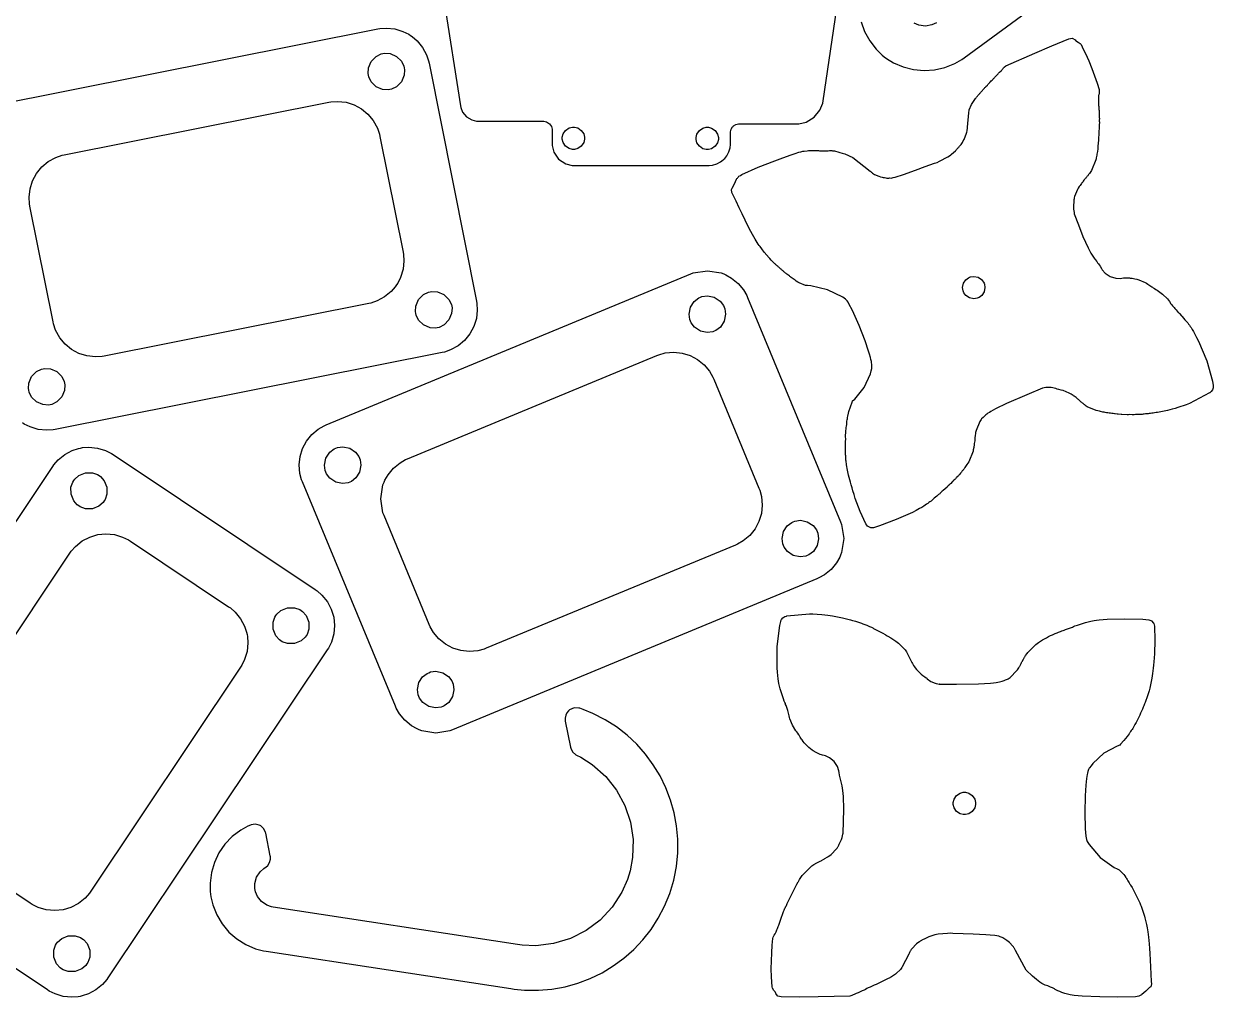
# Model space of a CAD drawing. Extents: x 0 to 47.2, y 0 to 95.3.
# Drawn here: x 33.25 to 46.58, y 0.01 to 10.93 of the extents above; entities that cross this region are included whole.
import ezdxf

# ---------------------------------------------------------------- set-up
doc = ezdxf.new("R2010")
doc.units = 0
doc.layers.get('0').update_dxf_attribs({"linetype": 'CONTINUOUS'})

msp = doc.modelspace()

# ---------------------------------------------------------------- linework, layer by layer
at = {"color": 0}
for points in [[(37.5978, 13.5104), (38.1464, 10.0068), (38.149, 9.98947), (38.1699, 9.93935), (38.2139, 9.88579), (38.2736, 9.85047), (38.3264, 9.83772), (38.344, 9.83772), (38.344, 9.83772), (39.0728, 9.83772), (39.0825, 9.83772), (39.1117, 9.82992), (39.1435, 9.80849), (39.165, 9.77669), (39.1729, 9.7475), (39.1729, 9.73774), (39.1729, 9.58772), (39.1729, 9.56342), (39.1925, 9.49046), (39.246, 9.41097), (39.3256, 9.35742), (39.3985, 9.33772), (39.4229, 9.33772), (40.9229, 9.33772), (40.935, 9.33772), (40.9718, 9.34261), (41.0185, 9.35678), (41.0615, 9.37978), (41.091, 9.40235), (41.0996, 9.41097), (41.1082, 9.41965), (41.1308, 9.44906), (41.1538, 9.49208), (41.1679, 9.53874), (41.1729, 9.57553), (41.1729, 9.58772), (41.1729, 9.70736), (41.1729, 9.71696), (41.1804, 9.74567), (41.1974, 9.77339), (41.2021, 9.77806), (41.2068, 9.78276), (41.2346, 9.79975), (41.2632, 9.80735), (41.2728, 9.80735), (41.9138, 9.80735), (41.9403, 9.80735), (42.0199, 9.82671), (42.1099, 9.88032), (42.176, 9.96149), (42.2067, 10.0374), (42.2106, 10.0636), (42.7193, 13.5148)], [(42.6365, 10.9524), (42.6761, 10.8412), (42.7332, 10.7371), (42.8071, 10.6425), (42.8732, 10.5783), (42.8974, 10.5596), (42.9214, 10.5408), (43, 10.4926), (43.1099, 10.4442), (43.2247, 10.4146), (43.3422, 10.4036), (43.46, 10.4114), (43.5757, 10.4379), (43.6869, 10.4833), (43.7667, 10.5294), (43.7912, 10.5475), (46.0254, 12.1894)], [(43.4804, 10.9395), (43.4293, 10.9161), (43.3578, 10.9036), (43.2857, 10.9129), (43.2336, 10.934)], [(32.8811, 10.0085), (37.22, 10.8716), (37.2435, 10.8763), (37.3157, 10.881), (37.4104, 10.8716), (37.5015, 10.844), (37.5665, 10.812), (37.5864, 10.7987), (37.6062, 10.7855), (37.6607, 10.7377), (37.721, 10.6641), (37.766, 10.5801), (37.7892, 10.5117), (37.7939, 10.4882), (38.3253, 7.81651), (38.3301, 7.79243), (38.3347, 7.71815), (38.3247, 7.62272), (38.2968, 7.53267), (38.2524, 7.45019), (38.1932, 7.37765), (38.1207, 7.31739), (38.0364, 7.2716), (37.966, 7.2475), (37.9419, 7.24268), (37.9419, 7.24268), (33.6029, 6.37961), (33.5794, 6.37494), (33.5072, 6.37022), (33.4125, 6.37961), (33.3214, 6.40722), (33.2564, 6.43924), (33.2367, 6.45247)], [(31.1182, 2.28472), (33.5761, 5.96311), (33.5893, 5.98301), (33.6371, 6.03743), (33.7107, 6.09782), (33.7946, 6.14274), (33.8631, 6.16601), (33.8867, 6.17063), (33.91, 6.17529), (33.9822, 6.18001), (34.0769, 6.17063), (34.1682, 6.14307), (34.2331, 6.11106), (34.2529, 6.09776), (36.5179, 4.58436), (36.5382, 4.57075), (36.594, 4.52154), (36.6544, 4.447), (36.6985, 4.36356), (36.7254, 4.27387), (36.7347, 4.18072), (36.7261, 4.08681), (36.6989, 3.99479), (36.6661, 3.92796), (36.6525, 3.9075), (36.6525, 3.9075), (34.1947, 0.22911), (34.1814, 0.20926), (34.1336, 0.15484), (34.06, 0.09446), (33.976, 0.04953), (33.9075, 0.02626), (33.8842, 0.02159), (33.8606, 0.01693), (33.7885, 0.01221), (33.6937, 0.02159), (33.6025, 0.04921), (33.5376, 0.08122), (33.5178, 0.09446), (31.2528, 1.60781)], [(32.0892, 2.47781), (33.7692, 4.99219), (33.7828, 5.01264), (33.8321, 5.06847), (33.9065, 5.12885), (33.99, 5.17279), (34.0797, 5.19976), (34.1729, 5.20915), (34.2668, 5.20053), (34.3588, 5.17329), (34.4256, 5.14051), (34.4461, 5.12685), (35.5469, 4.39128), (35.5668, 4.37804), (35.6211, 4.33029), (35.6815, 4.25662), (35.7264, 4.17269), (35.7497, 4.10422), (35.7544, 4.08074), (35.759, 4.05729), (35.7638, 3.98508), (35.7544, 3.89031), (35.7268, 3.79921), (35.6949, 3.73426), (35.6815, 3.71436), (34.0015, 1.20003), (33.9879, 1.17963), (33.9386, 1.12381), (33.864, 1.06342), (33.7806, 1.01948), (33.691, 0.99251), (33.5978, 0.98313), (33.5039, 0.99175), (33.4119, 1.01899), (33.345, 1.05176), (33.3247, 1.06538), (32.2238, 1.80094)]]:
    msp.add_lwpolyline(points, dxfattribs=at)
for points in [[(44.6714, 6.84212), (44.4942, 6.76878), (44.2669, 6.67057), (44.1443, 6.61165), (44.1179, 6.59657), (44.0914, 6.58154), (44.0754, 6.57086), (44.0594, 6.56017), (44.0469, 6.55089), (44.0344, 6.54161), (44.0164, 6.52599), (44.011, 6.51964), (44.0054, 6.51324), (43.9874, 6.49761), (43.9826, 6.49154), (43.9743, 6.47993), (43.9676, 6.46903), (43.9262, 6.36908), (43.9232, 6.35672), (43.9206, 6.34337), (43.9179, 6.33003), (43.9157, 6.31592), (43.9147, 6.30826), (43.9142, 6.29986), (43.9135, 6.29139), (43.9111, 6.25776), (43.9103, 6.25011), (43.9056, 6.2219), (43.9046, 6.21425), (43.9035, 6.19743), (43.9025, 6.18978), (43.9003, 6.17567), (43.8949, 6.14899), (43.8919, 6.13656), (43.8431, 6.01719), (43.8336, 6.00108), (43.8235, 5.9846), (43.8165, 5.97353), (43.8089, 5.96224), (43.8014, 5.95096), (43.7931, 5.93929), (43.7882, 5.93326), (43.7828, 5.92686), (43.7772, 5.92051), (43.7717, 5.91411), (43.7661, 5.90776), (43.7614, 5.90169), (43.7531, 5.89008), (43.7447, 5.87847), (43.74, 5.8724), (43.7344, 5.86604), (43.7289, 5.85965), (43.7108, 5.84403), (43.7054, 5.83768), (43.6999, 5.83128), (43.6943, 5.82493), (43.6888, 5.81853), (43.6707, 5.8029), (43.6651, 5.79656), (43.6597, 5.79015), (43.6417, 5.77453), (43.6361, 5.76818), (43.6306, 5.76178), (43.6126, 5.74615), (43.6071, 5.73975), (43.6015, 5.7334), (43.5565, 5.69433), (43.5474, 5.68647), (43.5294, 5.67085), (43.5239, 5.6645), (43.5183, 5.6581), (43.5058, 5.64887), (43.4933, 5.6396), (43.4843, 5.63178), (43.4574, 5.60835), (43.4483, 5.60047), (43.4213, 5.57704), (43.4087, 5.56782), (43.3963, 5.55854), (43.3837, 5.54926), (43.3713, 5.53999), (43.3553, 5.52929), (43.3393, 5.51861), (43.3164, 5.50499), (43.2935, 5.49143), (43.2529, 5.4706), (43.2126, 5.44982), (43.0293, 5.36979), (42.8432, 5.29676), (42.8103, 5.28722), (42.7775, 5.27772), (42.7657, 5.27692), (42.7538, 5.27604), (42.7468, 5.27729), (42.715, 5.29047), (42.7093, 5.29443), (42.7001, 5.30692), (42.6908, 5.31939), (42.6282, 5.46089), (42.5724, 5.60525), (42.5586, 5.64849), (42.5447, 5.69179), (42.5353, 5.72461), (42.5257, 5.75743), (42.5176, 5.78674), (42.5096, 5.81608), (42.5029, 5.8419), (42.4964, 5.86778), (42.4926, 5.88661), (42.4814, 5.94325), (42.4776, 5.96213), (42.474, 5.98101), (42.4717, 5.99636), (42.4693, 6.01178), (42.4685, 6.02365), (42.4676, 6.0356), (42.4668, 6.04747), (42.466, 6.05935), (42.4651, 6.07129), (42.4643, 6.08317), (42.4635, 6.09506), (42.4626, 6.10699), (42.4637, 6.12381), (42.4629, 6.13569), (42.4621, 6.14763), (42.4633, 6.16444), (42.4625, 6.17632), (42.4615, 6.18826), (42.4628, 6.20508), (42.4619, 6.21696), (42.4611, 6.22885), (42.4617, 6.23731), (42.4647, 6.27935), (42.4639, 6.29124), (42.4631, 6.30317), (42.4665, 6.35363), (42.4672, 6.36208), (42.469, 6.38732), (42.4699, 6.39497), (42.4746, 6.42318), (42.4754, 6.43083), (42.4779, 6.46446), (42.4787, 6.47211), (42.4811, 6.48628), (42.4838, 6.49962), (42.4864, 6.51297), (42.4887, 6.52707), (42.4896, 6.53472), (42.4908, 6.54172), (42.4949, 6.56142), (42.4997, 6.57943), (42.5186, 6.63243), (42.5372, 6.68608), (42.5401, 6.69857), (42.5658, 6.72065), (42.671, 6.85129), (42.7411, 7.00347), (42.7494, 7.03635), (42.7564, 7.06369), (42.7578, 7.07047), (42.7589, 7.08729), (42.7581, 7.09918), (42.7572, 7.11111), (42.755, 7.12646), (42.7526, 7.14188), (42.7475, 7.16422), (42.7424, 7.18658), (42.7314, 7.22288), (42.7204, 7.25917), (42.6811, 7.37364), (42.6139, 7.54585), (42.5397, 7.71522), (42.501, 7.78901), (42.4903, 7.80501), (42.4796, 7.82096), (42.4717, 7.82997), (42.4639, 7.83903), (42.4325, 7.86143), (42.261, 7.94547), (42.0751, 7.99013), (42.0367, 7.99283), (42.0199, 7.99403), (42.0132, 7.99533), (41.9424, 8.02349), (41.9262, 8.03282), (41.9094, 8.04383), (41.9036, 8.04796), (41.8976, 8.05274), (41.886, 8.06108), (41.8747, 8.06862), (41.8633, 8.07622), (41.8517, 8.08453), (41.8457, 8.08931), (41.8393, 8.09483), (41.8329, 8.10037), (41.8269, 8.10514), (41.8153, 8.11344), (41.8036, 8.12181), (41.7976, 8.12657), (41.7912, 8.13211), (41.7849, 8.13758), (41.7785, 8.14312), (41.7721, 8.14865), (41.7657, 8.15419), (41.7593, 8.15972), (41.7529, 8.16525), (41.7465, 8.17079), (41.7403, 8.17632), (41.7339, 8.18186), (41.7275, 8.18733), (41.7211, 8.19288), (41.7147, 8.1984), (41.7083, 8.20394), (41.7019, 8.20947), (41.6956, 8.215), (41.6893, 8.22054), (41.6828, 8.22607), (41.6765, 8.23156), (41.6701, 8.23708), (41.6638, 8.24262), (41.6574, 8.24815), (41.6496, 8.25717), (41.6417, 8.26617), (41.6354, 8.27171), (41.629, 8.27724), (41.6133, 8.29525), (41.6056, 8.30431), (41.5508, 8.36735), (41.5415, 8.37989), (41.5322, 8.39236), (41.5231, 8.40489), (41.5044, 8.42985), (41.4953, 8.44239), (41.4846, 8.45833), (41.4739, 8.47433), (41.4496, 8.51329), (41.4194, 8.56614), (41.4015, 8.59956), (41.3836, 8.63297), (41.3362, 8.72771), (41.3039, 8.79596), (41.2715, 8.86426), (41.2363, 8.93946), (41.201, 9.01471), (41.1881, 9.03608), (41.1836, 9.07101), (41.1924, 9.08469), (41.2164, 9.13542), (41.2418, 9.18685), (41.2458, 9.19254), (41.2513, 9.19889), (41.2568, 9.20529), (41.2624, 9.21164), (41.2679, 9.21804), (41.2839, 9.22874), (41.2999, 9.23942), (41.4832, 9.31944), (41.6693, 9.39247), (41.7614, 9.42654), (41.8535, 9.46056), (41.8968, 9.47444), (41.94, 9.48828), (41.9624, 9.49343), (41.9847, 9.49864), (42.0001, 9.50092), (42.031, 9.50549), (42.0463, 9.50776), (42.0582, 9.50862), (42.0701, 9.5095), (42.0785, 9.5089), (42.0869, 9.50825), (42.1037, 9.50706), (42.1157, 9.50792), (42.1275, 9.50879), (42.1613, 9.5064), (42.1696, 9.50581), (42.1781, 9.50515), (42.1949, 9.50396), (42.2068, 9.50483), (42.2188, 9.50569), (42.2524, 9.50331), (42.2678, 9.50558), (42.2831, 9.50786), (42.2999, 9.50667), (42.3083, 9.50608), (42.3168, 9.50549), (42.3244, 9.50456), (42.3386, 9.50222), (42.3513, 9.49929), (42.375, 9.49289), (42.3982, 9.48611), (42.4264, 9.47737), (42.4543, 9.46853), (42.5436, 9.43093), (42.7386, 9.27587), (42.745, 9.27035), (42.7513, 9.26486), (42.7576, 9.25933), (42.7638, 9.25456), (42.7753, 9.24621), (42.7863, 9.23953), (42.8362, 9.21832), (42.8542, 9.21354), (42.8732, 9.20915), (42.8858, 9.20622), (42.8992, 9.20356), (42.9125, 9.20096), (42.9267, 9.19863), (42.9343, 9.19769), (42.9462, 9.19857), (42.9581, 9.19937), (42.975, 9.19819), (42.9972, 9.2034), (43.0196, 9.20856), (43.1132, 9.23915), (43.2485, 9.287), (43.3544, 9.32682), (43.4606, 9.36669), (43.4899, 9.37472), (43.5162, 9.38976), (43.611, 9.43718), (43.6269, 9.44786), (43.6429, 9.45861), (43.6521, 9.46642), (43.6971, 9.50549), (43.7026, 9.51187), (43.7081, 9.51824), (43.7136, 9.52463), (43.7247, 9.53733), (43.7301, 9.54372), (43.7357, 9.55007), (43.7413, 9.55647), (43.7468, 9.56282), (43.7524, 9.56922), (43.7571, 9.57525), (43.7654, 9.58692), (43.7724, 9.59793), (43.7826, 9.61442), (43.7919, 9.63053), (43.8204, 9.70057), (43.8235, 9.713), (43.8258, 9.72715), (43.8267, 9.73475), (43.8272, 9.74322), (43.8279, 9.75163), (43.8292, 9.76844), (43.8439, 9.92974), (43.8449, 9.93739), (43.8472, 9.95156), (43.8501, 9.96397), (43.8753, 10.0244), (43.8819, 10.0353), (43.8894, 10.0467), (43.8971, 10.0579), (43.9046, 10.0692), (43.9122, 10.0806), (43.9206, 10.0922), (43.9253, 10.0982), (43.9308, 10.1046), (43.9362, 10.1109), (43.9418, 10.1173), (43.9474, 10.1237), (43.9529, 10.1301), (43.9585, 10.1364), (43.9639, 10.1428), (43.9694, 10.1492), (43.975, 10.1556), (43.9806, 10.1619), (43.9861, 10.1683), (43.9971, 10.181), (44.0026, 10.1874), (44.0082, 10.1938), (44.0136, 10.2002), (44.0192, 10.2065), (44.0247, 10.2129), (44.0303, 10.2193), (44.0358, 10.2257), (44.0539, 10.2413), (44.0593, 10.2477), (44.0649, 10.2541), (44.0704, 10.2604), (44.076, 10.2668), (44.0815, 10.2732), (44.0869, 10.2796), (44.096, 10.2874), (44.105, 10.2952), (44.1106, 10.3015), (44.1161, 10.3079), (44.1215, 10.3143), (44.1271, 10.3207), (44.1326, 10.327), (44.1382, 10.3334), (44.1563, 10.3491), (44.1617, 10.3554), (44.1672, 10.3618), (44.1728, 10.3682), (44.1783, 10.3746), (44.1839, 10.3809), (44.1894, 10.3873), (44.2074, 10.4029), (44.2129, 10.4093), (44.2185, 10.4157), (44.224, 10.422), (44.2294, 10.4284), (44.235, 10.4348), (44.2406, 10.4412), (44.2586, 10.4568), (44.5833, 10.5995), (44.7736, 10.6824), (44.9668, 10.7583), (44.9857, 10.762), (45.0044, 10.7658), (45.0114, 10.7646), (45.0363, 10.7485), (45.0449, 10.7376), (45.0506, 10.7335), (45.071, 10.7238), (45.0942, 10.7073), (45.1028, 10.6962), (45.1279, 10.6454), (45.1531, 10.5946), (45.1913, 10.5123), (45.2224, 10.4273), (45.2521, 10.3456), (45.2818, 10.264), (45.3038, 10.1914), (45.3054, 10.1774), (45.3042, 10.1508), (45.3001, 10.1311), (45.2989, 10.1241), (45.2978, 10.1073), (45.2986, 10.0953), (45.2994, 10.0834), (45.2982, 10.0666), (45.299, 10.0547), (45.2999, 10.0428), (45.2988, 10.026), (45.2996, 10.0141), (45.3004, 10.0022), (45.3012, 9.99029), (45.3021, 9.97835), (45.3029, 9.96647), (45.3038, 9.95458), (45.3046, 9.94265), (45.3056, 9.93078), (45.3043, 9.91396), (45.3051, 9.90201), (45.306, 9.89014), (45.3068, 9.87825), (45.3076, 9.86632), (45.3065, 9.8495), (45.3074, 9.83763), (45.3082, 9.82568), (45.3058, 9.79204), (45.3067, 9.78017), (45.3075, 9.76824), (45.3033, 9.70936), (45.3026, 9.7009), (45.2979, 9.63362), (45.2974, 9.62517), (45.2925, 9.55789), (45.2919, 9.54943), (45.2907, 9.53261), (45.2899, 9.52496), (45.2851, 9.49675), (45.2833, 9.48144), (45.281, 9.46733), (45.2783, 9.454), (45.2731, 9.42731), (45.2704, 9.41396), (45.2674, 9.40153), (45.2179, 9.2819), (45.2112, 9.271), (45.2036, 9.25971), (45.1961, 9.24843), (45.1878, 9.23676), (45.1831, 9.23074), (45.1775, 9.22433), (45.1719, 9.21799), (45.1664, 9.21158), (45.1608, 9.20524), (45.1554, 9.19883), (45.1499, 9.19249), (45.1443, 9.18608), (45.1388, 9.17974), (45.134, 9.17367), (45.1257, 9.16206), (45.1174, 9.15044), (45.1126, 9.14438), (45.1078, 9.13835), (45.0994, 9.12674), (45.0911, 9.11507), (45.0864, 9.10906), (45.0822, 9.10325), (45.0712, 9.08643), (45.0619, 9.07032), (45.0293, 8.9904), (45.0262, 8.97797), (45.024, 8.96386), (45.0231, 8.95622), (45.0214, 8.93099), (45.0207, 8.92258), (45.0201, 8.91417), (45.0194, 8.90571), (45.0171, 8.87207), (45.0179, 8.86019), (45.0189, 8.84825), (45.0225, 8.82938), (45.0262, 8.81054), (45.0271, 8.79861), (45.0742, 8.67518), (45.124, 8.54476), (45.181, 8.41726), (45.214, 8.35736), (45.2275, 8.33442), (45.2411, 8.31147), (45.2504, 8.29899), (45.2597, 8.28646), (45.2782, 8.2615), (45.2875, 8.24897), (45.2967, 8.23649), (45.306, 8.22396), (45.3153, 8.21149), (45.3303, 8.18506), (45.3386, 8.17046), (45.3725, 8.13178), (45.4276, 8.09446), (45.4913, 8.07514), (45.5426, 8.07303), (45.5593, 8.07574), (45.5782, 8.07949), (45.5901, 8.08029), (45.6019, 8.08117), (45.644, 8.07818), (45.6525, 8.07758), (45.6693, 8.07639), (45.6769, 8.07547), (45.6911, 8.07314), (45.7037, 8.07021), (45.7276, 8.06375), (45.7506, 8.05697), (45.82, 8.02815), (45.8361, 8.01882), (45.8525, 8.00862), (45.8636, 8.00168), (45.8749, 7.99408), (45.8863, 7.98654), (45.8978, 7.97819), (45.9039, 7.97342), (45.9097, 7.96929), (45.9265, 7.95828), (45.9426, 7.94894), (45.9558, 7.94125), (46.0174, 7.89606), (46.0718, 7.84244), (46.0815, 7.83057), (46.0922, 7.81456), (46.1107, 7.78961), (46.12, 7.77707), (46.1292, 7.7646), (46.1449, 7.74658), (46.1526, 7.73753), (46.1604, 7.72851), (46.1683, 7.71951), (46.1918, 7.69249), (46.1982, 7.68696), (46.2046, 7.68143), (46.2279, 7.6544), (46.2358, 7.64535), (46.2671, 7.60932), (46.2749, 7.60032), (46.2906, 7.58231), (46.2983, 7.57324), (46.3075, 7.56076), (46.3168, 7.54829), (46.3261, 7.53575), (46.3354, 7.52328), (46.349, 7.50032), (46.3626, 7.47737), (46.3983, 7.41054), (46.4208, 7.36854), (46.5125, 7.14914), (46.575, 6.91976), (46.5831, 6.87272), (46.584, 6.86664), (46.5833, 6.8476), (46.576, 6.82417), (46.5619, 6.80404), (46.5474, 6.79172), (46.5419, 6.78879), (46.3194, 6.66932), (46.2822, 6.65593), (46.2822, 6.65582), (46.1888, 6.62522), (46.1558, 6.61572), (46.1231, 6.60622), (46.0972, 6.59961), (46.0714, 6.59299), (46.0147, 6.58176), (45.9958, 6.57807), (45.9771, 6.57433), (45.9582, 6.57058), (45.9428, 6.56831), (45.9274, 6.56603), (45.9119, 6.56369), (45.8965, 6.56142), (45.8812, 6.55914), (45.8658, 6.55686), (45.8539, 6.55599), (45.8421, 6.55518), (45.8267, 6.55285), (45.8112, 6.55057), (45.7993, 6.54975), (45.7875, 6.54889), (45.7756, 6.54801), (45.7636, 6.54719), (45.7518, 6.54633), (45.7399, 6.54551), (45.7231, 6.54671), (45.7111, 6.54585), (45.6992, 6.54497), (45.6874, 6.54417), (45.6754, 6.54329), (45.6418, 6.54568), (45.6299, 6.54486), (45.6179, 6.544), (45.559, 6.54818), (45.5506, 6.54878), (45.5169, 6.55117), (45.5086, 6.55181), (45.4833, 6.5536), (45.4757, 6.55447), (45.4615, 6.55681), (45.4474, 6.55914), (45.4321, 6.56099), (45.4181, 6.56332), (45.4039, 6.5656), (45.3886, 6.56743), (45.3744, 6.56976), (45.3611, 6.57243), (45.3478, 6.57503), (45.3211, 6.58035), (45.3085, 6.58322), (45.2894, 6.58768), (45.2715, 6.59244), (45.1722, 6.63411), (45.1614, 6.64074), (45.1497, 6.64908), (45.1436, 6.65386), (45.1374, 6.65935), (45.131, 6.66488), (45.1246, 6.67042), (45.1182, 6.67594), (45.1118, 6.68147), (45.1054, 6.68701), (45.0928, 6.69808), (45.0862, 6.70356), (45.08, 6.7091), (45.0736, 6.71463), (45.0672, 6.72017), (45.0608, 6.72569), (45.0544, 6.73122), (45.0483, 6.736), (45.0368, 6.74431), (45.0251, 6.75265), (45.0192, 6.75743), (45.0133, 6.76144), (44.9915, 6.77458), (44.9706, 6.78603), (44.9012, 6.81472), (44.8782, 6.82156), (44.8549, 6.82824), (44.8367, 6.83296), (44.8276, 6.83529), (44.8182, 6.83942), (44.7692, 6.85107), (44.7188, 6.85086), (44.7089, 6.84901), (44.6713, 6.84212), (44.6714, 6.84212)], [(37.5164, 10.4329), (37.5201, 10.4134), (37.5161, 10.3516), (37.4857, 10.2791), (37.4303, 10.2233), (37.3747, 10.1958), (37.3553, 10.1919), (37.3357, 10.188), (37.2737, 10.1922), (37.2014, 10.2225), (37.1456, 10.2779), (37.1181, 10.3334), (37.1142, 10.353), (37.1103, 10.3726), (37.1144, 10.4344), (37.1449, 10.5069), (37.2001, 10.5627), (37.2557, 10.5902), (37.2753, 10.594), (37.2949, 10.5979), (37.3567, 10.5938), (37.4292, 10.5634), (37.4849, 10.5081), (37.5124, 10.4525), (37.5164, 10.4329)], [(33.7042, 9.4585), (36.6701, 10.0484), (36.6942, 10.0533), (36.7685, 10.0579), (36.8639, 10.0479), (36.9539, 10.02), (37.0364, 9.97558), (37.1089, 9.91639), (37.1692, 9.84386), (37.215, 9.7596), (37.239, 9.68918), (37.2439, 9.66504), (37.5022, 8.36649), (37.5068, 8.34304), (37.5115, 8.27083), (37.5022, 8.17611), (37.4746, 8.08496), (37.4426, 8.02007), (37.4293, 8.00017), (37.4161, 7.98031), (37.3683, 7.92589), (37.2946, 7.86556), (37.2107, 7.82064), (37.1422, 7.79731), (37.1188, 7.79264), (34.1529, 7.20269), (34.1288, 7.19792), (34.0544, 7.19325), (33.959, 7.20329), (33.869, 7.23122), (33.7865, 7.27561), (33.714, 7.33479), (33.6538, 7.40733), (33.6079, 7.4916), (33.5839, 7.56201), (33.579, 7.5861), (33.3207, 8.88471), (33.316, 8.90886), (33.3112, 8.98312), (33.3212, 9.0785), (33.3492, 9.16857), (33.3936, 9.25103), (33.4528, 9.32357), (33.5253, 9.38385), (33.6096, 9.42964), (33.68, 9.45372), (33.7042, 9.4585)], [(39.5376, 9.64518), (39.5376, 9.63303), (39.5278, 9.59651), (39.501, 9.55681), (39.4612, 9.53), (39.4247, 9.52018), (39.4126, 9.52018), (39.4004, 9.52018), (39.3639, 9.53), (39.3242, 9.55681), (39.2974, 9.59651), (39.2876, 9.63303), (39.2876, 9.64518), (39.2876, 9.65739), (39.2974, 9.69385), (39.3242, 9.73356), (39.3639, 9.76036), (39.4004, 9.77018), (39.4126, 9.77018), (39.4247, 9.77018), (39.4612, 9.76036), (39.501, 9.73356), (39.5278, 9.69385), (39.5376, 9.65739), (39.5376, 9.64518)], [(41.0376, 9.64301), (41.0376, 9.63086), (41.0278, 9.59435), (41.001, 9.55464), (40.9612, 9.52783), (40.9247, 9.51801), (40.9126, 9.51801), (40.9004, 9.51801), (40.8639, 9.52783), (40.8242, 9.55464), (40.7974, 9.59435), (40.7876, 9.63086), (40.7876, 9.64301), (40.7876, 9.65522), (40.7974, 9.69168), (40.8242, 9.73139), (40.8639, 9.75819), (40.9004, 9.76801), (40.9126, 9.76801), (40.9247, 9.76801), (40.9612, 9.75819), (41.001, 9.73139), (41.0278, 9.69168), (41.0376, 9.65522), (41.0376, 9.64301)], [(36.6394, 6.4299), (40.7267, 8.12289), (40.7565, 8.13531), (40.9135, 8.16004), (41.0703, 8.13531), (41.1001, 8.12289), (41.1222, 8.11376), (41.1849, 8.07758), (41.2585, 8.01714), (41.3189, 7.94362), (41.3551, 7.88097), (41.3643, 7.85883), (42.4067, 5.34218), (42.419, 5.31228), (42.4437, 5.15543), (42.419, 4.99854), (42.4067, 4.96864), (42.3975, 4.94656), (42.3614, 4.8839), (42.3008, 4.81033), (42.2274, 4.74989), (42.1647, 4.71371), (42.1426, 4.70454), (38.0553, 3.01156), (38.0254, 2.99918), (37.8686, 2.97444), (37.7118, 2.99918), (37.6818, 3.01156), (37.6597, 3.02072), (37.5971, 3.05692), (37.5235, 3.11735), (37.4631, 3.19092), (37.4268, 3.25358), (37.4178, 3.27567), (36.3753, 5.79232), (36.3658, 5.81506), (36.3468, 5.88699), (36.3381, 5.98253), (36.3479, 6.07633), (36.3753, 6.16585), (36.4192, 6.24854), (36.4786, 6.32183), (36.5524, 6.38314), (36.6167, 6.42051), (36.6394, 6.4299)], [(44.0156, 8.01824), (44.0201, 8.007), (44.025, 7.96951), (44.0156, 7.92258), (43.989, 7.8826), (43.959, 7.85954), (43.9479, 7.85488), (43.9367, 7.85026), (43.8992, 7.84538), (43.8522, 7.85493), (43.8122, 7.88135), (43.7892, 7.91129), (43.7846, 7.92253), (43.7799, 7.93381), (43.775, 7.97131), (43.7844, 8.01824), (43.811, 8.05821), (43.841, 8.08128), (43.8522, 8.08589), (43.8635, 8.09056), (43.9008, 8.09543), (43.9479, 8.08589), (43.9878, 8.0594), (44.0108, 8.02946), (44.0156, 8.01824)], [(38.0478, 7.76129), (38.0515, 7.74175), (38.0475, 7.6799), (38.0171, 7.60742), (37.9618, 7.55165), (37.9063, 7.52414), (37.8867, 7.52024), (37.8671, 7.51639), (37.8053, 7.52051), (37.7328, 7.55089), (37.6769, 7.60622), (37.6494, 7.66178), (37.6456, 7.68132), (37.6417, 7.7009), (37.6458, 7.76275), (37.6762, 7.83524), (37.7315, 7.891), (37.7871, 7.91851), (37.8067, 7.92236), (37.8263, 7.92626), (37.8881, 7.92215), (37.9606, 7.89176), (38.0164, 7.83643), (38.0439, 7.78088), (38.0478, 7.76129)], [(40.724, 7.59358), (40.7164, 7.61203), (40.7083, 7.6735), (40.724, 7.75054), (40.7674, 7.81608), (40.8165, 7.85385), (40.835, 7.86143), (40.8533, 7.86908), (40.9149, 7.87711), (40.9918, 7.86149), (41.0574, 7.81808), (41.0951, 7.76893), (41.1028, 7.75049), (41.1104, 7.7321), (41.1185, 7.67062), (41.1028, 7.59364), (41.0594, 7.5281), (41.0103, 7.49029), (40.9918, 7.48264), (40.9735, 7.47504), (40.9119, 7.46701), (40.835, 7.48269), (40.7694, 7.52604), (40.7317, 7.57519), (40.724, 7.59358)], [(41.2279, 5.08339), (38.4342, 3.92617), (38.4115, 3.91678), (38.3396, 3.89774), (38.244, 3.88894), (38.1501, 3.89876), (38.0607, 3.92617), (37.9779, 3.97011), (37.9047, 4.02946), (37.8433, 4.10325), (37.806, 4.16758), (37.7967, 4.19026), (37.29, 5.41347), (37.2775, 5.44336), (37.2528, 5.60026), (37.2775, 5.75711), (37.29, 5.787), (37.299, 5.80914), (37.3353, 5.87181), (37.3957, 5.94536), (37.4693, 6.00581), (37.5319, 6.04199), (37.554, 6.05111), (40.3478, 7.20833), (40.3706, 7.21778), (40.4425, 7.23682), (40.5379, 7.24561), (40.6318, 7.23579), (40.7212, 7.20833), (40.804, 7.16444), (40.8772, 7.10504), (40.9386, 7.03131), (40.976, 6.96696), (40.9854, 6.94422), (41.4921, 5.72097), (41.5015, 5.69829), (41.5206, 5.62636), (41.5293, 5.53087), (41.5194, 5.43707), (41.4921, 5.3475), (41.4482, 5.26481), (41.3888, 5.19151), (41.315, 5.13021), (41.2507, 5.09283), (41.2279, 5.08339)], [(33.7088, 6.89822), (33.7126, 6.87869), (33.7085, 6.81685), (33.6781, 6.74436), (33.6228, 6.68858), (33.5672, 6.66108), (33.5476, 6.65717), (33.5281, 6.65332), (33.4663, 6.65744), (33.3938, 6.68782), (33.3381, 6.74311), (33.3106, 6.79867), (33.3067, 6.81819), (33.3028, 6.83778), (33.3068, 6.89963), (33.3372, 6.97211), (33.3926, 7.02794), (33.4482, 7.05544), (33.4678, 7.05931), (33.4872, 7.06321), (33.5492, 7.05908), (33.6215, 7.02869), (33.6774, 6.97336), (33.7049, 6.91781), (33.7088, 6.89822)], [(36.6368, 5.90061), (36.6292, 5.91906), (36.6211, 5.98053), (36.6367, 6.05751), (36.6801, 6.12304), (36.7293, 6.16086), (36.7478, 6.16846), (36.7661, 6.17611), (36.8276, 6.18414), (36.9046, 6.16851), (36.9701, 6.12511), (37.0079, 6.07596), (37.0156, 6.05751), (37.0232, 6.03911), (37.0313, 5.97765), (37.0156, 5.90067), (36.9722, 5.83513), (36.9231, 5.79731), (36.9046, 5.78965), (36.8861, 5.78207), (36.8247, 5.77403), (36.7478, 5.78971), (36.6822, 5.83306), (36.6443, 5.88222), (36.6368, 5.90061)], [(34.0957, 5.86247), (34.1122, 5.8514), (34.1531, 5.80474), (34.1828, 5.73204), (34.1832, 5.65343), (34.1633, 5.59472), (34.1522, 5.57813), (34.1411, 5.56158), (34.0944, 5.52078), (34.0218, 5.491), (33.9432, 5.49067), (33.8844, 5.51047), (33.8679, 5.52154), (33.8513, 5.53267), (33.8106, 5.57932), (33.7807, 5.65201), (33.7804, 5.73063), (33.8003, 5.78933), (33.8114, 5.80588), (33.8224, 5.82249), (33.869, 5.86328), (33.9418, 5.89307), (34.0204, 5.89339), (34.0792, 5.87354), (34.0957, 5.86247)], [(41.7664, 5.07699), (41.7587, 5.09543), (41.7507, 5.15685), (41.7664, 5.23389), (41.8097, 5.29943), (41.8589, 5.33718), (41.8774, 5.34478), (41.8958, 5.35243), (41.9572, 5.36046), (42.0342, 5.34483), (42.0997, 5.30143), (42.1376, 5.25228), (42.1453, 5.23383), (42.1528, 5.21544), (42.1608, 5.15403), (42.1453, 5.07699), (42.1018, 5.01144), (42.0526, 4.97368), (42.0343, 4.96604), (42.0158, 4.95844), (41.9543, 4.95042), (41.8774, 4.96604), (41.8118, 5.00944), (41.774, 5.0586), (41.7664, 5.07699)], [(36.3606, 4.34907), (36.3772, 4.338), (36.4179, 4.29139), (36.4478, 4.21864), (36.4481, 4.14003), (36.4283, 4.08132), (36.4172, 4.06472), (36.4061, 4.04818), (36.3594, 4.00738), (36.2867, 3.9776), (36.2081, 3.97726), (36.1494, 3.99713), (36.1329, 4.00819), (36.1163, 4.01932), (36.0754, 4.06592), (36.0457, 4.13867), (36.0453, 4.21729), (36.0653, 4.27599), (36.0763, 4.29254), (36.0874, 4.30914), (36.1339, 4.34993), (36.2067, 4.37972), (36.2853, 4.38004), (36.344, 4.36019), (36.3606, 4.34907)], [(43.514, 3.52274), (43.7058, 3.52262), (43.9533, 3.52642), (44.0214, 3.53022), (44.0892, 3.53396), (44.1194, 3.53776), (44.1496, 3.5415), (44.1685, 3.54531), (44.1872, 3.54904), (44.2024, 3.55285), (44.2175, 3.55658), (44.2287, 3.56039), (44.2401, 3.56413), (44.2476, 3.56793), (44.2553, 3.57167), (44.2665, 3.57547), (44.2778, 3.57926), (44.2846, 3.58301), (44.2967, 3.59056), (44.3071, 3.5981), (44.3835, 3.67458), (44.3911, 3.6849), (44.3986, 3.69618), (44.4061, 3.70751), (44.4138, 3.71967), (44.4175, 3.7264), (44.4213, 3.73394), (44.425, 3.74149), (44.4288, 3.74903), (44.4325, 3.75657), (44.4362, 3.76411), (44.4401, 3.77165), (44.4439, 3.77838), (44.4589, 3.80268), (44.4628, 3.8094), (44.4665, 3.81694), (44.4703, 3.82449), (44.474, 3.83117), (44.4817, 3.84332), (44.4967, 3.866), (44.5042, 3.87631), (44.5951, 3.96783), (44.6099, 3.97917), (44.6257, 3.9905), (44.6363, 3.99804), (44.6476, 4.00558), (44.6589, 4.01313), (44.6711, 4.02067), (44.6778, 4.02442), (44.6929, 4.03201), (44.7004, 4.03575), (44.7079, 4.03956), (44.7147, 4.04329), (44.739, 4.05838), (44.7457, 4.06218), (44.7532, 4.06592), (44.7608, 4.06972), (44.7721, 4.07346), (44.7835, 4.07726), (44.791, 4.08106), (44.7985, 4.08479), (44.8061, 4.0886), (44.8136, 4.09233), (44.8249, 4.09614), (44.8362, 4.09988), (44.8438, 4.10368), (44.8514, 4.10742), (44.8626, 4.11122), (44.874, 4.11496), (44.889, 4.12256), (44.9004, 4.12631), (44.9117, 4.1301), (44.9193, 4.13385), (44.9268, 4.13764), (44.9381, 4.14139), (44.9494, 4.14518), (44.9607, 4.14893), (44.9721, 4.15272), (44.9833, 4.15647), (44.9947, 4.16026), (45.006, 4.16401), (45.0174, 4.16781), (45.0249, 4.1716), (45.0325, 4.17535), (45.0475, 4.17914), (45.0626, 4.18289), (45.0739, 4.18668), (45.0853, 4.19043), (45.0965, 4.19422), (45.1079, 4.19797), (45.1192, 4.20176), (45.1306, 4.20551), (45.1418, 4.20931), (45.1532, 4.21311), (45.1682, 4.21685), (45.1833, 4.22065), (45.1985, 4.22439), (45.2136, 4.22819), (45.2324, 4.23193), (45.2513, 4.23574), (45.2776, 4.23947), (45.304, 4.24328), (45.3493, 4.24701), (45.3946, 4.25082), (45.5946, 4.25456), (45.7946, 4.25082), (45.8285, 4.24701), (45.8625, 4.24328), (45.8737, 4.23947), (45.8851, 4.23574), (45.891, 4.23193), (45.9153, 4.20757), (45.919, 4.20176), (45.9229, 4.18668), (45.9265, 4.1716), (45.9304, 4.01687), (45.9265, 3.86219), (45.9229, 3.81694), (45.919, 3.77165), (45.9153, 3.73768), (45.9115, 3.70372), (45.9078, 3.67356), (45.904, 3.64339), (45.9001, 3.61697), (45.8964, 3.59056), (45.8926, 3.57167), (45.8889, 3.55285), (45.8851, 3.53396), (45.8814, 3.51508), (45.8775, 3.49625), (45.8737, 3.47738), (45.87, 3.46229), (45.8663, 3.44721), (45.8625, 3.43587), (45.8586, 3.42453), (45.8549, 3.41325), (45.8511, 3.40192), (45.8474, 3.39057), (45.8436, 3.37929), (45.8399, 3.36794), (45.8361, 3.35667), (45.8324, 3.34912), (45.8285, 3.34153), (45.8247, 3.33024), (45.821, 3.3189), (45.8172, 3.31136), (45.8135, 3.30382), (45.8096, 3.29249), (45.8058, 3.28119), (45.8021, 3.27365), (45.7983, 3.26611), (45.7946, 3.25478), (45.7908, 3.24343), (45.7869, 3.23589), (45.7832, 3.22835), (45.7757, 3.21326), (45.7719, 3.20574), (45.7681, 3.19819), (45.7644, 3.18685), (45.7606, 3.17557), (45.7568, 3.16803), (45.7531, 3.16043), (45.7493, 3.15289), (45.7456, 3.14535), (45.7418, 3.13781), (45.7342, 3.12272), (45.7304, 3.11518), (45.7267, 3.10764), (45.7229, 3.1001), (45.719, 3.09338), (45.704, 3.06907), (45.7003, 3.06233), (45.6964, 3.05479), (45.6928, 3.04725), (45.6851, 3.03217), (45.6814, 3.02544), (45.6739, 3.01329), (45.6662, 3.00201), (45.6587, 2.99067), (45.6512, 2.97851), (45.6474, 2.97179), (45.6436, 2.96576), (45.6324, 2.94917), (45.621, 2.93431), (45.5833, 2.89258), (45.5456, 2.85015), (45.5379, 2.83974), (45.5057, 2.82921), (45.3586, 2.74875), (45.2356, 2.63504), (45.2153, 2.60781), (45.1985, 2.58518), (45.1947, 2.57943), (45.191, 2.57189), (45.1871, 2.56435), (45.1833, 2.553), (45.1796, 2.54172), (45.1758, 2.52658), (45.1721, 2.5115), (45.1682, 2.48888), (45.1644, 2.46625), (45.1607, 2.4285), (45.1569, 2.39079), (45.1532, 2.3304), (45.1494, 2.27007), (45.1456, 2.08518), (45.1494, 1.90033), (45.1532, 1.85883), (45.1569, 1.81733), (45.1607, 1.79844), (45.1644, 1.77957), (45.1682, 1.76828), (45.1721, 1.75694), (45.1925, 1.72424), (45.3187, 1.58094), (45.4733, 1.46858), (45.5078, 1.45133), (45.5154, 1.4476), (45.5229, 1.44379), (45.5286, 1.44006), (45.5833, 1.38688), (45.5946, 1.37213), (45.606, 1.35552), (45.6097, 1.3495), (45.6135, 1.34277), (45.621, 1.33062), (45.6285, 1.31928), (45.6361, 1.308), (45.6436, 1.29584), (45.6474, 1.28912), (45.6512, 1.28158), (45.655, 1.27403), (45.6587, 1.26731), (45.6739, 1.243), (45.6776, 1.23627), (45.6814, 1.22873), (45.6851, 1.22119), (45.6928, 1.20611), (45.6964, 1.19857), (45.7003, 1.19103), (45.704, 1.18348), (45.7078, 1.17594), (45.7115, 1.1684), (45.7153, 1.16086), (45.719, 1.15327), (45.7229, 1.14573), (45.7267, 1.13818), (45.7304, 1.13064), (45.7342, 1.1231), (45.7418, 1.10802), (45.7456, 1.10048), (45.7493, 1.09294), (45.7531, 1.08539), (45.7568, 1.07785), (45.7606, 1.07031), (45.7644, 1.05897), (45.7681, 1.04763), (45.7719, 1.04009), (45.7757, 1.03255), (45.7794, 1.02121), (45.7832, 1.00993), (45.7869, 0.99859), (45.7908, 0.9873), (45.7946, 0.97596), (45.7983, 0.96463), (45.8021, 0.95334), (45.8058, 0.942), (45.8096, 0.93066), (45.8135, 0.91938), (45.8172, 0.9043), (45.821, 0.88921), (45.8247, 0.87408), (45.8324, 0.84391), (45.8361, 0.82883), (45.8399, 0.80995), (45.8436, 0.79107), (45.8474, 0.76845), (45.8511, 0.74582), (45.8549, 0.71566), (45.8586, 0.68544), (45.8625, 0.64773), (45.8663, 0.60997), (45.87, 0.55718), (45.8737, 0.50434), (45.8775, 0.42887), (45.8814, 0.35346), (45.8851, 0.27045), (45.8889, 0.18745), (45.8926, 0.16276), (45.8835, 0.1288), (45.87, 0.11952), (45.8285, 0.08181), (45.7853, 0.04405), (45.7794, 0.04031), (45.7719, 0.03651), (45.7644, 0.03277), (45.7568, 0.02897), (45.7493, 0.02523), (45.7115, 0.01763), (45.5117, 0.01389), (45.3117, 0.01763), (45.1154, 0.02523), (45.0701, 0.02897), (45.0249, 0.03277), (45.0022, 0.03651), (44.9796, 0.04031), (44.9646, 0.04405), (44.9494, 0.04785), (44.9343, 0.0516), (44.9193, 0.05539), (44.9079, 0.05914), (44.8965, 0.06293), (44.889, 0.06673), (44.8815, 0.07048), (44.874, 0.07427), (44.8664, 0.07802), (44.8551, 0.08181), (44.8438, 0.08556), (44.8362, 0.08936), (44.8287, 0.0931), (44.8211, 0.0969), (44.8136, 0.10064), (44.8061, 0.10444), (44.7985, 0.10818), (44.7835, 0.11578), (44.7721, 0.11952), (44.7608, 0.12332), (44.7532, 0.12706), (44.7457, 0.13086), (44.7382, 0.1346), (44.7306, 0.1384), (44.7156, 0.14214), (44.7004, 0.14594), (44.6929, 0.14969), (44.6778, 0.15728), (44.6703, 0.16103), (44.6635, 0.16482), (44.6514, 0.17236), (44.6408, 0.1799), (44.6213, 0.19499), (44.6024, 0.21007), (44.5797, 0.22895), (44.5572, 0.24783), (44.4892, 0.31673), (44.3683, 0.53456), (44.3646, 0.5421), (44.3608, 0.54964), (44.3571, 0.55718), (44.3533, 0.56391), (44.3457, 0.57606), (44.3382, 0.58643), (44.3003, 0.62511), (44.2854, 0.63639), (44.2696, 0.64773), (44.259, 0.65527), (44.2476, 0.66282), (44.2364, 0.67036), (44.2242, 0.6779), (44.2175, 0.68169), (44.2061, 0.68544), (44.1949, 0.68924), (44.1872, 0.69298), (44.1797, 0.69678), (44.1571, 0.70052), (44.1344, 0.70432), (44.0854, 0.70812), (44.0364, 0.71186), (43.9647, 0.71566), (43.8931, 0.7194), (43.7799, 0.7232), (43.6667, 0.72694), (43.6364, 0.73074), (43.6062, 0.72694), (43.5535, 0.7232), (43.5007, 0.7194), (43.4818, 0.71566), (43.4629, 0.71186), (43.4517, 0.70812), (43.4403, 0.70432), (43.429, 0.70052), (43.4176, 0.69678), (43.4063, 0.69298), (43.395, 0.68924), (43.3875, 0.68544), (43.38, 0.68169), (43.3724, 0.6779), (43.3649, 0.67415), (43.3572, 0.67036), (43.3497, 0.66661), (43.3422, 0.66282), (43.3346, 0.65907), (43.3196, 0.65148), (43.3128, 0.64773), (43.3007, 0.64019), (43.29, 0.63265), (43.2743, 0.62131), (43.2594, 0.60997), (43.2064, 0.55621), (43.1989, 0.54584), (43.1913, 0.53369), (43.1875, 0.52702), (43.1838, 0.51942), (43.18, 0.51188), (43.1761, 0.50434), (43.1724, 0.4968), (43.0969, 0.35346), (43.0932, 0.34673), (43.0856, 0.33458), (43.0781, 0.32422), (43.0318, 0.27799), (43.0215, 0.27045), (43.0101, 0.26291), (42.9875, 0.24783), (42.9763, 0.24024), (42.964, 0.23269), (42.9574, 0.22895), (42.9499, 0.22515), (42.9422, 0.22141), (42.9347, 0.21761), (42.9272, 0.21387), (42.9196, 0.21007), (42.9121, 0.20633), (42.9046, 0.20253), (42.8969, 0.19878), (42.8819, 0.19119), (42.8743, 0.18745), (42.8668, 0.18365), (42.8593, 0.1799), (42.8517, 0.17611), (42.8442, 0.17236), (42.8367, 0.16856), (42.8292, 0.16482), (42.8215, 0.16103), (42.814, 0.15728), (42.8064, 0.15348), (42.7951, 0.14969), (42.7837, 0.14594), (42.7762, 0.14214), (42.7688, 0.1384), (42.7611, 0.1346), (42.7536, 0.13086), (42.7461, 0.12706), (42.7386, 0.12332), (42.7272, 0.11952), (42.7158, 0.11578), (42.7083, 0.11198), (42.7008, 0.10824), (42.6857, 0.10064), (42.6782, 0.0969), (42.6707, 0.0931), (42.6593, 0.08936), (42.6481, 0.08556), (42.6404, 0.08181), (42.6329, 0.07802), (42.6253, 0.07427), (42.6178, 0.07048), (42.6103, 0.06673), (42.6026, 0.06293), (42.5914, 0.05914), (42.5801, 0.05539), (42.5725, 0.0516), (42.565, 0.04785), (42.5575, 0.04405), (42.5499, 0.04031), (42.5424, 0.03651), (42.5347, 0.03277), (42.5235, 0.02897), (42.5122, 0.02523), (42.3349, 0.02143), (42.1575, 0.01769), (41.95, 0.01389), (41.7425, 0.01769), (41.7236, 0.02143), (41.7047, 0.02523), (41.6989, 0.02897), (41.6821, 0.05322), (41.6783, 0.06673), (41.6746, 0.07265), (41.6594, 0.08936), (41.6444, 0.11361), (41.6407, 0.12706), (41.6368, 0.18365), (41.6331, 0.24024), (41.6293, 0.33078), (41.6331, 0.42133), (41.6368, 0.50814), (41.6407, 0.59489), (41.6444, 0.63265), (41.6482, 0.67036), (41.6519, 0.68392), (41.6632, 0.70812), (41.6746, 0.72472), (41.6783, 0.73074), (41.686, 0.74582), (41.6897, 0.75716), (41.6935, 0.76845), (41.6972, 0.77599), (41.701, 0.78353), (41.7047, 0.79487), (41.7086, 0.80621), (41.7124, 0.81375), (41.7161, 0.82129), (41.7199, 0.83257), (41.7236, 0.84391), (41.7274, 0.85525), (41.7311, 0.86654), (41.735, 0.87787), (41.7387, 0.88921), (41.7425, 0.9005), (41.7463, 0.91184), (41.75, 0.91938), (41.7538, 0.92692), (41.7576, 0.93826), (41.7614, 0.94954), (41.7651, 0.96088), (41.7689, 0.97222), (41.7765, 0.9873), (41.7803, 0.99859), (41.784, 1.00993), (41.7878, 1.01747), (41.7915, 1.02501), (41.7953, 1.03255), (41.7992, 1.04009), (41.8028, 1.05143), (41.8067, 1.06277), (41.8104, 1.07031), (41.8142, 1.07785), (41.8179, 1.08539), (41.8256, 1.10048), (41.8293, 1.10802), (41.8331, 1.11556), (41.8368, 1.1231), (41.8406, 1.13064), (41.8443, 1.13818), (41.8482, 1.14573), (41.8519, 1.15327), (41.8557, 1.16086), (41.8594, 1.1684), (41.8671, 1.18348), (41.8708, 1.19103), (41.8746, 1.19857), (41.8783, 1.20611), (41.8821, 1.21365), (41.8858, 1.22119), (41.8896, 1.22873), (41.8933, 1.23627), (41.8972, 1.24382), (41.901, 1.25141), (41.9047, 1.25895), (41.9085, 1.26649), (41.9122, 1.27403), (41.9161, 1.28076), (41.9311, 1.30507), (41.9349, 1.31174), (41.9388, 1.31847), (41.9462, 1.33062), (41.9537, 1.34196), (41.9612, 1.35324), (41.9689, 1.36458), (41.9764, 1.37587), (41.9839, 1.38618), (42.0756, 1.47775), (42.0858, 1.48529), (42.0972, 1.49283), (42.1085, 1.50038), (42.1206, 1.50792), (42.1274, 1.51172), (42.1349, 1.51546), (42.15, 1.52306), (42.1575, 1.52681), (42.165, 1.5306), (42.1726, 1.53435), (42.1801, 1.53814), (42.1878, 1.54189), (42.1944, 1.54568), (42.2188, 1.56076), (42.2254, 1.56456), (42.2321, 1.56831), (42.2564, 1.58339), (42.2632, 1.58718), (42.2692, 1.59093), (42.2858, 1.60226), (42.3006, 1.61361), (42.3613, 1.67497), (42.3688, 1.68528), (42.3764, 1.69743), (42.3801, 1.70415), (42.3839, 1.71169), (42.3876, 1.71924), (42.3914, 1.72678), (42.3951, 1.73432), (42.399, 1.74186), (42.4028, 1.7494), (42.4065, 1.75694), (42.4103, 1.76449), (42.4179, 1.77957), (42.4217, 1.7909), (42.4254, 1.80225), (42.4292, 1.82107), (42.4329, 1.83996), (42.4367, 1.85129), (42.4404, 1.98335), (42.4442, 2.12294), (42.4404, 2.26253), (42.4367, 2.2965), (42.4329, 2.3304), (42.4292, 2.35682), (42.4254, 2.38325), (42.4217, 2.39833), (42.4179, 2.41342), (42.414, 2.4285), (42.4103, 2.44362), (42.4065, 2.45871), (42.4028, 2.47379), (42.399, 2.48888), (42.3951, 2.50396), (42.3914, 2.53418), (42.3893, 2.55089), (42.3728, 2.59961), (42.3361, 2.65517), (42.2847, 2.69743), (42.2379, 2.71903), (42.2217, 2.72282), (42.2028, 2.72657), (42.1915, 2.73036), (42.1801, 2.7341), (42.1726, 2.7379), (42.165, 2.74164), (42.15, 2.74924), (42.1424, 2.75299), (42.1349, 2.75678), (42.1274, 2.76053), (42.1199, 2.76432), (42.1131, 2.76807), (42.101, 2.77561), (42.0903, 2.78315), (42.0707, 2.79829), (42.0521, 2.81338), (41.999, 2.86649), (41.9878, 2.88124), (41.9764, 2.89703), (41.9689, 2.90767), (41.9612, 2.919), (41.9537, 2.93028), (41.9462, 2.94243), (41.9425, 2.94917), (41.9388, 2.95518), (41.9274, 2.97179), (41.9161, 2.98665), (41.9068, 2.99886), (41.8672, 3.06418), (41.8375, 3.1345), (41.8331, 3.14914), (41.8293, 3.16803), (41.8256, 3.18311), (41.8179, 3.21326), (41.8142, 3.22835), (41.8104, 3.23969), (41.8067, 3.25103), (41.8028, 3.26232), (41.7992, 3.27365), (41.7953, 3.28494), (41.7915, 3.29628), (41.7878, 3.30761), (41.784, 3.3189), (41.7803, 3.32644), (41.7765, 3.33399), (41.7689, 3.35667), (41.7651, 3.36794), (41.7614, 3.37929), (41.7576, 3.39063), (41.7538, 3.40192), (41.75, 3.41325), (41.7463, 3.42453), (41.7425, 3.43587), (41.7387, 3.44721), (41.735, 3.4585), (41.7311, 3.46983), (41.7274, 3.48492), (41.7236, 3.5), (41.7199, 3.51508), (41.7161, 3.53022), (41.7124, 3.55658), (41.7086, 3.58301), (41.7047, 3.62076), (41.701, 3.65847), (41.6962, 3.70594), (41.6956, 3.94368), (41.7257, 4.17947), (41.7363, 4.22597), (41.7376, 4.23204), (41.7456, 4.24929), (41.7613, 4.26824), (41.7819, 4.28147), (41.8001, 4.28722), (41.8063, 4.28782), (42.0575, 4.31304), (42.0972, 4.31119), (42.0972, 4.31131), (42.1463, 4.30751), (42.1953, 4.30376), (42.2632, 4.29617), (42.2896, 4.29243), (42.316, 4.28863), (42.3349, 4.28489), (42.3537, 4.28108), (42.3725, 4.27735), (42.3914, 4.27354), (42.4103, 4.26981), (42.4292, 4.266), (42.4443, 4.26226), (42.4593, 4.25846), (42.4744, 4.25472), (42.5046, 4.24713), (42.5197, 4.24338), (42.531, 4.23958), (42.5424, 4.23583), (42.5575, 4.23204), (42.5725, 4.22831), (42.5839, 4.2245), (42.5951, 4.22076), (42.6065, 4.21696), (42.6178, 4.21322), (42.6404, 4.20562), (42.6481, 4.20188), (42.6556, 4.19808), (42.6668, 4.19433), (42.6782, 4.19054), (42.6894, 4.18679), (42.7008, 4.183), (42.7083, 4.17925), (42.716, 4.17546), (42.7235, 4.17171), (42.731, 4.16792), (42.7424, 4.16417), (42.7536, 4.16037), (42.7611, 4.15657), (42.7688, 4.15283), (42.7762, 4.14903), (42.7837, 4.14529), (42.7914, 4.1415), (42.7989, 4.13775), (42.8064, 4.13396), (42.814, 4.13021), (42.8215, 4.12642), (42.8292, 4.12267), (42.8442, 4.11507), (42.8517, 4.11133), (42.8593, 4.10753), (42.8668, 4.10379), (42.8743, 4.09999), (42.8811, 4.09625), (42.9054, 4.08117), (42.9121, 4.07736), (42.9187, 4.07362), (42.931, 4.06603), (42.9431, 4.05849), (42.9499, 4.05474), (42.9565, 4.05094), (42.9688, 4.0434), (42.98, 4.03586), (43.0026, 4.02078), (43.0139, 4.01324), (43.0246, 4.00569), (43.0404, 3.99436), (43.0551, 3.98307), (43.131, 3.90657), (43.1385, 3.89626), (43.146, 3.88411), (43.1499, 3.87739), (43.1535, 3.86985), (43.1574, 3.86231), (43.1611, 3.85476), (43.1649, 3.84722), (43.1686, 3.83968), (43.1762, 3.8246), (43.18, 3.81706), (43.1838, 3.80951), (43.1875, 3.80197), (43.1913, 3.79438), (43.195, 3.78683), (43.1989, 3.77929), (43.2026, 3.77175), (43.2064, 3.76503), (43.2139, 3.75293), (43.2215, 3.74078), (43.2253, 3.73406), (43.229, 3.72808), (43.244, 3.70763), (43.2592, 3.68896), (43.3122, 3.63596), (43.3308, 3.62088), (43.3499, 3.60574), (43.3649, 3.59446), (43.3724, 3.58876), (43.3794, 3.58143), (43.4203, 3.55197), (43.4668, 3.53288), (43.4768, 3.53071), (43.5142, 3.52268), (43.514, 3.52274)], [(37.6792, 3.38396), (37.6715, 3.4024), (37.6635, 3.46386), (37.6792, 3.5409), (37.7225, 3.60644), (37.7717, 3.64421), (37.7901, 3.65181), (37.8085, 3.65944), (37.87, 3.66749), (37.9469, 3.65186), (38.0125, 3.60846), (38.0504, 3.55931), (38.0581, 3.54085), (38.0656, 3.52246), (38.0736, 3.46099), (38.0579, 3.384), (38.0146, 3.31847), (37.9654, 3.28065), (37.9471, 3.273), (37.9286, 3.2654), (37.8671, 3.25738), (37.7901, 3.27306), (37.7246, 3.3164), (37.6868, 3.36556), (37.6792, 3.38396)], [(39.4846, 3.25201), (39.474, 3.25564), (39.4199, 3.2564), (39.3703, 3.23519), (39.3618, 3.22781), (39.3557, 3.2225), (39.34, 3.20307), (39.3257, 3.17404), (39.3193, 3.14225), (39.3199, 3.1174), (39.3215, 3.10938), (39.38, 2.81549), (39.3818, 2.80587), (39.4036, 2.7634), (39.4393, 2.73161), (39.4482, 2.72732), (39.494, 2.70514), (39.624, 2.62164), (39.7742, 2.48931), (39.8969, 2.33469), (39.9904, 2.16217), (40.0525, 1.97613), (40.0814, 1.78082), (40.0754, 1.58068), (40.0475, 1.42882), (40.0324, 1.38005), (40.0172, 1.33127), (39.9539, 1.19048), (39.8453, 1.0223), (39.7104, 0.87798), (39.5536, 0.76009), (39.3789, 0.67112), (39.19, 0.61355), (38.9911, 0.59001), (38.8368, 0.59505), (38.7864, 0.60281), (36.0451, 1.02165), (36.0271, 1.02441), (35.9743, 1.04405), (35.9149, 1.08577), (35.8706, 1.14328), (35.8486, 1.19504), (35.845, 1.213), (35.8414, 1.23101), (35.8418, 1.28722), (35.8608, 1.35731), (35.8997, 1.41862), (35.941, 1.45687), (35.9567, 1.46636), (35.9647, 1.47131), (35.986, 1.49115), (36.0062, 1.52294), (36.016, 1.55931), (36.0162, 1.58843), (36.0144, 1.59771), (35.9639, 1.85189), (35.9621, 1.86111), (35.9415, 1.90218), (35.9081, 1.9336), (35.8997, 1.93799), (35.8914, 1.94239), (35.8467, 1.95242), (35.8011, 1.94629), (35.7925, 1.9426), (35.7644, 1.93072), (35.684, 1.88574), (35.5882, 1.81332), (35.5062, 1.72749), (35.4394, 1.63021), (35.3888, 1.5236), (35.3556, 1.40967), (35.341, 1.29047), (35.3422, 1.19835), (35.3461, 1.16802), (35.3499, 1.13775), (35.3712, 1.04812), (35.4147, 0.9362), (35.475, 0.83398), (35.5504, 0.74311), (35.6392, 0.66536), (35.7397, 0.60232), (35.8504, 0.55577), (35.9394, 0.53196), (35.9696, 0.52734), (38.7104, 0.10862), (38.749, 0.1027), (38.8658, 0.09218), (39.0194, 0.09055), (39.1707, 0.10324), (39.3183, 0.12972), (39.4619, 0.16943), (39.6007, 0.22184), (39.7335, 0.2864), (39.8597, 0.36263), (39.9786, 0.44992), (40.0893, 0.54774), (40.191, 0.6556), (40.2829, 0.77289), (40.3642, 0.89914), (40.434, 1.03375), (40.4915, 1.17622), (40.5268, 1.28814), (40.5361, 1.32601), (40.5454, 1.36393), (40.5663, 1.47939), (40.5814, 1.63232), (40.5821, 1.78396), (40.5687, 1.93349), (40.5419, 2.08003), (40.5019, 2.22276), (40.4493, 2.36079), (40.3846, 2.49333), (40.3081, 2.61947), (40.2204, 2.73833), (40.1219, 2.84912), (40.0132, 2.95101), (39.8946, 3.04308), (39.7667, 3.12451), (39.6299, 3.19444), (39.5215, 3.23942), (39.4846, 3.25201)], [(42.3678, 2.6096), (42.3678, 2.60965)], [(43.6699, 2.18517), (43.6699, 2.19737), (43.6797, 2.23383), (43.7065, 2.27354), (43.7463, 2.30035), (43.7828, 2.31017), (43.7949, 2.31017), (43.8071, 2.31017), (43.8436, 2.30035), (43.8833, 2.27354), (43.9101, 2.23383), (43.9199, 2.19737), (43.9199, 2.18517), (43.9199, 2.17301), (43.9101, 2.13656), (43.8833, 2.09679), (43.8436, 2.07004), (43.8071, 2.06017), (43.7949, 2.06017), (43.7828, 2.06017), (43.7463, 2.07004), (43.7065, 2.09679), (43.6797, 2.13656), (43.6699, 2.17301), (43.6699, 2.18517)], [(33.9028, 0.67068), (33.9193, 0.65961), (33.9601, 0.61296), (33.9899, 0.54026), (33.9903, 0.46164), (33.9704, 0.40294), (33.9593, 0.38634), (33.9482, 0.36979), (33.9015, 0.32894), (33.8289, 0.29915), (33.7503, 0.29883), (33.6915, 0.31868), (33.675, 0.32975), (33.6585, 0.34087), (33.6175, 0.38748), (33.5878, 0.46023), (33.5875, 0.53885), (33.6074, 0.59755), (33.6185, 0.61409), (33.6294, 0.6307), (33.6761, 0.6715), (33.7489, 0.70128), (33.8275, 0.70161), (33.8861, 0.68175), (33.9028, 0.67068)]]:
    msp.add_lwpolyline(points, close=True, dxfattribs=at)

doc.saveas('drawing.dxf')
